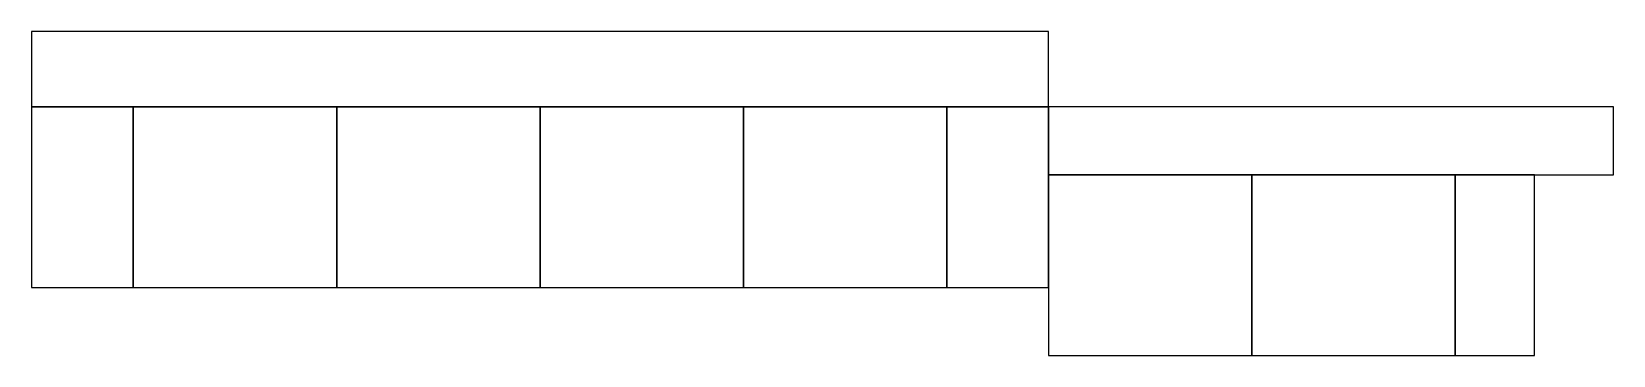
# Model space of a CAD drawing. Header units: millimetres. Extents: x -29698 to 40299, y 368 to 14701.
import ezdxf

# ---------------------------------------------------------------- set-up
doc = ezdxf.new("R2010")
doc.units = ezdxf.units.MM
for name, color, linetype in [('12000', 3, 'Continuous'), ('16000', 4, 'Continuous'), ('20000', 5, 'Continuous'), ('4000', 1, 'Continuous'), ('8000', 2, 'Continuous')]:
    doc.layers.add(name, color=color, linetype=linetype)

msp = doc.modelspace()

# ---------------------------------------------------------------- linework, layer by layer
at = {"color": 2}
for points in [[(15302, 11368), (15302, 14701), (-29698, 14701), (-29698, 11368), (15302, 11368)], [(15302, 8368), (40299, 8368), (40299, 11368), (15302, 11368)]]:
    msp.add_lwpolyline(points, close=True, dxfattribs=at)
at = {"color": 3}
for points in [[(-29698, 11368), (-29698, 3368), (-25198, 3368), (-25198, 11368), (-29698, 11368)], [(10802, 11368), (10802, 3368), (15302, 3368), (15302, 11368), (10802, 11368)]]:
    msp.add_lwpolyline(points, close=True, dxfattribs=at)
at = {"color": 1}
for points in [[(-25198, 11368), (-25198, 3368), (-16198, 3368), (-16198, 11368), (-25198, 11368)], [(-16198, 11368), (-16198, 3368), (-7198, 3368), (-7198, 11368), (-16198, 11368)], [(-7198, 11368), (-7198, 3368), (1802, 3368), (1802, 11368), (-7198, 11368)], [(1802, 11368), (1802, 3368), (10802, 3368), (10802, 11368), (1802, 11368)], [(15302, 8368), (15302, 368), (24302, 368), (24302, 8368), (15302, 8368)]]:
    msp.add_lwpolyline(points, close=True, dxfattribs=at)
at = {"color": 7}
msp.add_lwpolyline([(24302, 8368), (24302, 368), (33302, 368), (33302, 8368), (24302, 8368)], close=True, dxfattribs=at)
at = {"color": 6}
msp.add_lwpolyline([(33302, 8368), (33302, 368), (36802, 368), (36802, 8368), (33302, 8368)], close=True, dxfattribs=at)
at = {"layer": '12000', "color": 2}
for points, elevation in [([(15302, 11368), (15302, 14701), (-29698, 14701), (-29698, 11368), (15302, 11368)], 10000), ([(15302, 8368), (40299, 8368), (40299, 11368), (15302, 11368), (15302, 8368)], 9000)]:
    msp.add_lwpolyline(points, close=True, dxfattribs=dict(at, elevation=elevation))
at = {"layer": '12000', "color": 3, "elevation": 9000}
for points in [[(-29698, 11368), (-29698, 3368), (-25198, 3368), (-25198, 11368), (-29698, 11368)], [(10802, 11368), (10802, 3368), (15302, 3368), (15302, 11368), (10802, 11368)]]:
    msp.add_lwpolyline(points, close=True, dxfattribs=at)
at = {"layer": '12000', "color": 1, "elevation": 9000}
for points in [[(-25198, 11368), (-25198, 3368), (-16198, 3368), (-16198, 11368), (-25198, 11368)], [(-16198, 11368), (-16198, 3368), (-7198, 3368), (-7198, 11368), (-16198, 11368)], [(-7198, 11368), (-7198, 3368), (1802, 3368), (1802, 11368), (-7198, 11368)], [(1802, 11368), (1802, 3368), (10802, 3368), (10802, 11368), (1802, 11368)], [(15302, 8368), (15302, 368), (24302, 368), (24302, 8368), (15302, 8368)]]:
    msp.add_lwpolyline(points, close=True, dxfattribs=at)
at = {"layer": '12000', "color": 7, "elevation": 9000}
msp.add_lwpolyline([(24302, 8368), (24302, 368), (33302, 368), (33302, 8368), (24302, 8368)], close=True, dxfattribs=at)
at = {"layer": '12000', "color": 6, "elevation": 9000}
msp.add_lwpolyline([(33302, 8368), (33302, 368), (36802, 368), (36802, 8368), (33302, 8368)], close=True, dxfattribs=at)
at = {"layer": '16000', "color": 3, "elevation": 12000}
msp.add_lwpolyline([(10802, 11368), (10802, 3368), (15302, 3368), (15302, 11368), (10802, 11368)], close=True, dxfattribs=at)
at = {"layer": '16000', "color": 2, "elevation": 12000}
msp.add_lwpolyline([(15302, 8368), (40299, 8368), (40299, 11368), (15302, 11368), (15302, 8368)], close=True, dxfattribs=at)
at = {"layer": '16000', "color": 1, "elevation": 12000}
msp.add_lwpolyline([(15302, 8368), (15302, 368), (24302, 368), (24302, 8368), (15302, 8368)], close=True, dxfattribs=at)
at = {"layer": '16000', "color": 7, "elevation": 12000}
msp.add_lwpolyline([(24302, 8368), (24302, 368), (33302, 368), (33302, 8368), (24302, 8368)], close=True, dxfattribs=at)
at = {"layer": '16000', "color": 6, "elevation": 12000}
msp.add_lwpolyline([(33302, 8368), (33302, 368), (36802, 368), (36802, 8368), (33302, 8368)], close=True, dxfattribs=at)
at = {"layer": '20000', "color": 3, "elevation": 15000}
msp.add_lwpolyline([(10802, 11368), (10802, 3368), (15302, 3368), (15302, 11368), (10802, 11368)], close=True, dxfattribs=at)
at = {"layer": '20000', "color": 2, "elevation": 15000}
msp.add_lwpolyline([(15302, 8368), (40299, 8368), (40299, 11368), (15302, 11368), (15302, 8368)], close=True, dxfattribs=at)
at = {"layer": '20000', "color": 1, "elevation": 15000}
msp.add_lwpolyline([(15302, 8368), (15302, 368), (24302, 368), (24302, 8368), (15302, 8368)], close=True, dxfattribs=at)
at = {"layer": '20000', "color": 7, "elevation": 15000}
msp.add_lwpolyline([(24302, 8368), (24302, 368), (33302, 368), (33302, 8368), (24302, 8368)], close=True, dxfattribs=at)
at = {"layer": '20000', "color": 6, "elevation": 15000}
msp.add_lwpolyline([(33302, 8368), (33302, 368), (36802, 368), (36802, 8368), (33302, 8368)], close=True, dxfattribs=at)
at = {"layer": '4000', "color": 2}
for points, elevation in [([(15302, 11368), (15302, 14701), (-29698, 14701), (-29698, 11368), (15302, 11368)], 3333), ([(15302, 8368), (40299, 8368), (40299, 11368), (15302, 11368), (15302, 8368)], 3000)]:
    msp.add_lwpolyline(points, close=True, dxfattribs=dict(at, elevation=elevation))
at = {"layer": '4000', "color": 3, "elevation": 3000}
for points in [[(-29698, 11368), (-29698, 3368), (-25198, 3368), (-25198, 11368), (-29698, 11368)], [(10802, 11368), (10802, 3368), (15302, 3368), (15302, 11368), (10802, 11368)]]:
    msp.add_lwpolyline(points, close=True, dxfattribs=at)
at = {"layer": '4000', "color": 4, "elevation": 3000}
msp.add_lwpolyline([(-25198, 11368), (-25198, 3368), (-16198, 3368), (-16198, 11368), (-25198, 11368)], close=True, dxfattribs=at)
at = {"layer": '4000', "color": 1, "elevation": 3000}
for points in [[(-16198, 11368), (-16198, 3368), (-7198, 3368), (-7198, 11368), (-16198, 11368)], [(-7198, 11368), (-7198, 3368), (1802, 3368), (1802, 11368), (-7198, 11368)], [(1802, 11368), (1802, 3368), (10802, 3368), (10802, 11368), (1802, 11368)], [(15302, 8368), (15302, 368), (24302, 368), (24302, 8368), (15302, 8368)]]:
    msp.add_lwpolyline(points, close=True, dxfattribs=at)
at = {"layer": '4000', "color": 7, "elevation": 3000}
msp.add_lwpolyline([(24302, 8368), (24302, 368), (33302, 368), (33302, 8368), (24302, 8368)], close=True, dxfattribs=at)
at = {"layer": '4000', "color": 6, "elevation": 3000}
msp.add_lwpolyline([(33302, 8368), (33302, 368), (36802, 368), (36802, 8368), (33302, 8368)], close=True, dxfattribs=at)
at = {"layer": '8000', "color": 2}
for points, elevation in [([(15302, 11368), (15302, 14701), (-29698, 14701), (-29698, 11368), (15302, 11368)], 6667), ([(15302, 8368), (40299, 8368), (40299, 11368), (15302, 11368), (15302, 8368)], 6000)]:
    msp.add_lwpolyline(points, close=True, dxfattribs=dict(at, elevation=elevation))
at = {"layer": '8000', "color": 3, "elevation": 6000}
for points in [[(-29698, 11368), (-29698, 3368), (-25198, 3368), (-25198, 11368), (-29698, 11368)], [(10802, 11368), (10802, 3368), (15302, 3368), (15302, 11368), (10802, 11368)]]:
    msp.add_lwpolyline(points, close=True, dxfattribs=at)
at = {"layer": '8000', "color": 4, "elevation": 6000}
msp.add_lwpolyline([(-25198, 11368), (-25198, 3368), (-16198, 3368), (-16198, 11368), (-25198, 11368)], close=True, dxfattribs=at)
at = {"layer": '8000', "color": 1, "elevation": 6000}
for points in [[(-16198, 11368), (-16198, 3368), (-7198, 3368), (-7198, 11368), (-16198, 11368)], [(-7198, 11368), (-7198, 3368), (1802, 3368), (1802, 11368), (-7198, 11368)], [(1802, 11368), (1802, 3368), (10802, 3368), (10802, 11368), (1802, 11368)], [(15302, 8368), (15302, 368), (24302, 368), (24302, 8368), (15302, 8368)]]:
    msp.add_lwpolyline(points, close=True, dxfattribs=at)
at = {"layer": '8000', "color": 7, "elevation": 6000}
msp.add_lwpolyline([(24302, 8368), (24302, 368), (33302, 368), (33302, 8368), (24302, 8368)], close=True, dxfattribs=at)
at = {"layer": '8000', "color": 6, "elevation": 6000}
msp.add_lwpolyline([(33302, 8368), (33302, 368), (36802, 368), (36802, 8368), (33302, 8368)], close=True, dxfattribs=at)

doc.saveas('drawing.dxf')
